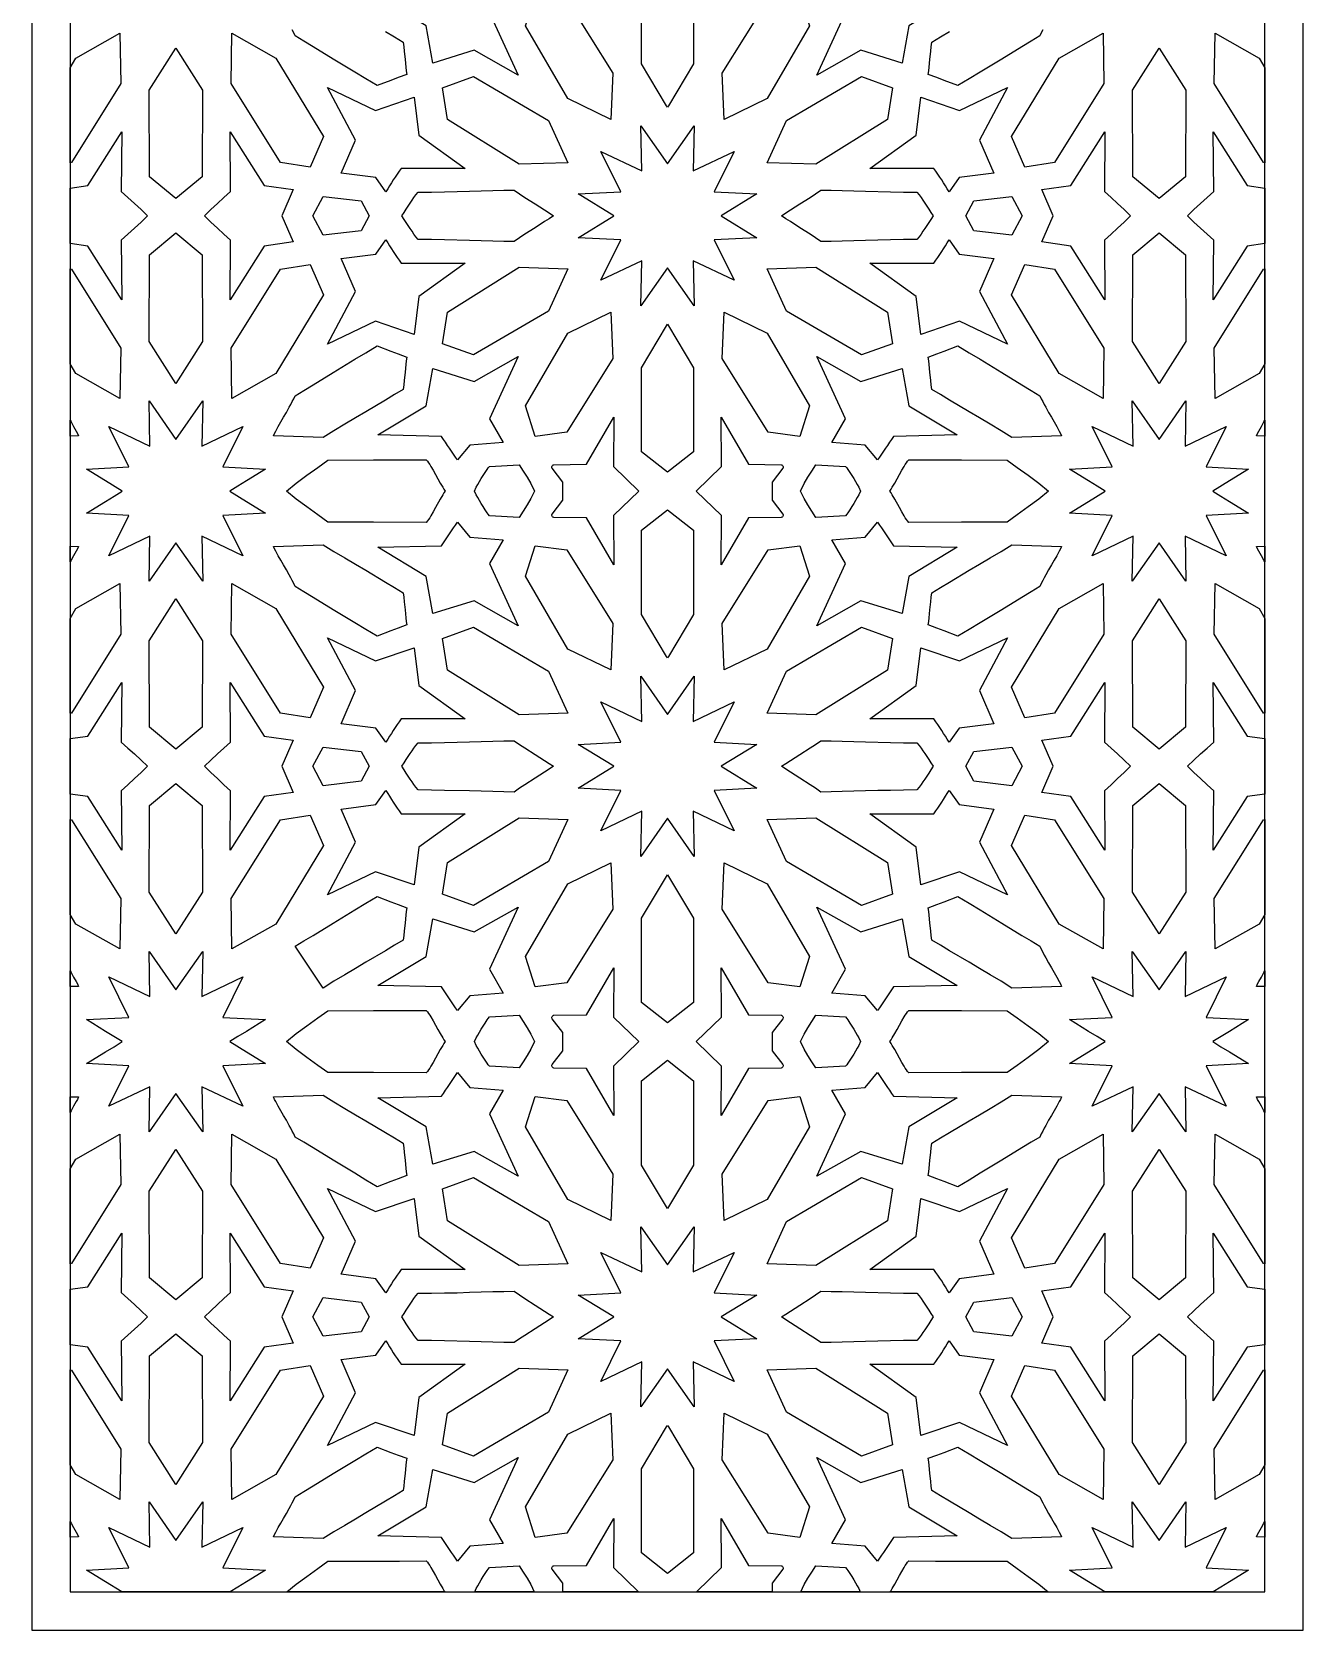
# Model space of a CAD drawing. Extents: x -500 to 500, y -1115 to 1115.
# Drawn here: x -500 to 500, y -1115 to 142 of the extents above; entities that cross this region are included whole.
import ezdxf

# ---------------------------------------------------------------- set-up
doc = ezdxf.new("R2010")
doc.units = 0
doc.layers.add('LAYER_1', color=18, linetype='CONTINUOUS')

msp = doc.modelspace()

# ---------------------------------------------------------------- linework, layer by layer
at = {"layer": 'LAYER_1'}
for points in [[(-500, -1115), (500, -1115), (500, 1115), (-500, 1115)], [(-470, 1085), (-470, -1085), (470, -1085), (470, 1085)], [(-155.5, 178.1), (-129.3, 175.9), (-140.1, 157.2), (-117.5, 108.2), (-152.1, 127.9), (-184.6, 117.7), (-189.9, 147.1), (-228, 170), (-177.7, 171.1), (-176.2, 173.5), (-174.7, 175.8), (-173.1, 178.2), (-171.6, 180.5), (-170, 182.8), (-168.4, 185.1), (-166.8, 187.4), (-165.2, 189.7)], [(20.4, 183.3), (20.4, 117.1), (0.7, 84.1), (0, 83.1), (-0.7, 84.1), (-20.4, 117.1), (-20.4, 183.3), (0, 199.4)], [(165.2, 189.7), (166.8, 187.4), (168.4, 185.1), (170, 182.8), (171.6, 180.5), (173.1, 178.2), (174.7, 175.8), (176.2, 173.5), (177.7, 171.1), (228, 170), (189.9, 147.1), (184.6, 117.7), (152.1, 127.9), (117.5, 108.2), (140.1, 157.2), (129.3, 175.9), (155.5, 178.1)], [(-79.3, 167.9), (-43.1, 109.9), (-44.6, 73.4), (-78.4, 89.9), (-111.8, 147.1), (-104.1, 171.1)], [(111.8, 147.1), (78.4, 89.9), (44.6, 73.4), (43.1, 109.9), (79.3, 167.9), (104.1, 171.1)], [(-430.1, 101.7), (-469, 39.5), (-470, 39.4), (-470, 114), (-465.4, 121.7), (-430.8, 141.3)], [(-308.1, 121.7), (-270.6, 59.9), (-281.1, 35.8), (-304.4, 39.5), (-343.3, 101.7), (-342.7, 141.3)], [(343.3, 101.7), (304.4, 39.5), (281.1, 35.8), (270.6, 59.9), (308.1, 121.7), (342.7, 141.3)], [(465.4, 121.7), (470, 114), (470, 39.4), (469, 39.5), (430.1, 101.7), (430.8, 141.3)], [(-365.8, 96.4), (-366, 28.3), (-386.7, 11.1), (-407.4, 28.3), (-407.7, 96.4), (-386.8, 129.4), (-386.7, 129.3), (-386.7, 129.4)], [(407.7, 96.4), (407.4, 28.3), (386.7, 11.1), (366, 28.3), (365.8, 96.4), (386.7, 129.4), (386.7, 129.3), (386.8, 129.4)], [(-93.5, 72.5), (-78.4, 39.4), (-116.8, 38.1), (-173.2, 73.3), (-176.9, 98.2), (-152.7, 107.1)], [(176.9, 98.2), (173.2, 73.3), (116.8, 38.1), (78.4, 39.4), (93.5, 72.5), (152.7, 107.1)], [(-229.7, 80.5), (-199.3, 90.9), (-195.7, 61.1), (-159.2, 34.9), (-209.5, 34.9), (-211.1, 32.6), (-212.6, 30.4), (-214.2, 28.1), (-215.7, 25.8), (-217.2, 23.5), (-218.7, 21.2), (-220.1, 18.9), (-221.6, 16.5), (-229.5, 27.7), (-256.7, 31.2), (-245.5, 57.2), (-267.6, 98.6)], [(245.5, 57.2), (256.7, 31.2), (229.5, 27.7), (221.6, 16.5), (220.1, 18.9), (218.7, 21.2), (217.2, 23.5), (215.7, 25.8), (214.2, 28.1), (212.6, 30.4), (211.1, 32.6), (209.5, 34.9), (159.2, 34.9), (195.7, 61.1), (199.3, 90.9), (229.7, 80.5), (267.6, 98.6)], [(-429.7, 16.7), (-424.5, 12), (-419.3, 7.3), (-414.2, 2.5), (-409.1, -2.4), (-414.2, -7.3), (-419.3, -12.1), (-424.5, -16.8), (-429.7, -21.6), (-429.4, -68.4), (-456.1, -26.2), (-470, -24.2), (-470, 19.4), (-456.1, 21.4), (-429.4, 63.6)], [(-317.4, 21.4), (-294.6, 18.2), (-303.3, -2.4), (-294.6, -23), (-317.4, -26.2), (-344.1, -68.4), (-343.8, -21.6), (-349, -16.8), (-354.1, -12.1), (-359.3, -7.3), (-364.3, -2.4), (-359.3, 2.5), (-354.1, 7.3), (-349, 12), (-343.8, 16.7), (-344.1, 63.6)], [(20.2, 32.9), (52.5, 48.3), (36.7, 16.5), (70.2, 14.8), (42.1, -2.4), (70.2, -19.6), (36.7, -21.3), (52.5, -53.1), (20.2, -37.7), (20.9, -73.2), (0, -43.3), (-20.9, -73.2), (-20.2, -37.7), (-52.5, -53.1), (-36.7, -21.3), (-70.2, -19.6), (-42.1, -2.4), (-70.2, 14.8), (-36.7, 16.5), (-52.5, 48.3), (-20.2, 32.9), (-20.9, 68.4), (0, 38.5), (20.9, 68.4)], [(343.8, 16.7), (349, 12), (354.1, 7.3), (359.3, 2.5), (364.3, -2.4), (359.3, -7.3), (354.1, -12.1), (349, -16.8), (343.8, -21.6), (344.1, -68.4), (317.4, -26.2), (294.6, -23), (303.3, -2.4), (294.6, 18.2), (317.4, 21.4), (344.1, 63.6)], [(456.1, 21.4), (470, 19.4), (470, -24.2), (456.1, -26.2), (429.4, -68.4), (429.7, -21.6), (424.5, -16.8), (419.3, -12.1), (414.2, -7.3), (409.1, -2.4), (414.2, 2.5), (419.3, 7.3), (424.5, 12), (429.7, 16.7), (429.4, 63.6)], [(-241, 9.3), (-234.7, -2.4), (-241, -14.1), (-270.9, -17.7), (-279, -2.4), (-270.9, 12.9)], [(-116.4, 14.9), (-112.3, 12.1), (-104.2, 7), (-96.7, 2.2), (-93.2, -0.1), (-89.8, -2.4), (-93.2, -4.7), (-96.7, -7), (-104.2, -11.8), (-112.3, -16.9), (-116.4, -19.7), (-120.6, -22.6), (-128.8, -22.5), (-137.4, -22.3), (-155.8, -21.8), (-175.5, -21.2), (-185.8, -21), (-196.2, -21), (-197.9, -18.9), (-199.5, -16.8), (-201, -14.6), (-202.5, -12.4), (-205.5, -7.7), (-207.2, -5.2), (-209.1, -2.4), (-207.2, 0.3), (-205.5, 2.9), (-202.5, 7.6), (-201, 9.8), (-199.5, 12), (-197.9, 14.1), (-196.2, 16.2), (-185.8, 16.2), (-175.5, 16.4), (-165.5, 16.7), (-155.8, 17), (-137.4, 17.5), (-128.8, 17.7), (-120.6, 17.8)], [(128.8, 17.7), (137.4, 17.5), (155.8, 17), (175.5, 16.4), (185.8, 16.2), (196.2, 16.2), (197.9, 14.1), (199.5, 12), (201, 9.8), (202.5, 7.6), (205.5, 2.9), (207.2, 0.3), (209.1, -2.4), (207.2, -5.2), (205.5, -7.7), (202.5, -12.4), (201, -14.6), (199.5, -16.8), (197.9, -18.9), (196.2, -21), (185.8, -21), (175.5, -21.2), (165.5, -21.5), (155.8, -21.8), (137.4, -22.3), (128.8, -22.5), (120.6, -22.6), (116.4, -19.7), (112.3, -16.9), (104.2, -11.8), (96.7, -7), (93.2, -4.7), (89.8, -2.4), (93.2, -0.1), (96.7, 2.2), (104.2, 7), (112.3, 12.1), (116.4, 14.9), (120.6, 17.8)], [(279, -2.4), (270.9, -17.7), (241, -14.1), (234.7, -2.4), (241, 9.3), (270.9, 12.9)], [(-366, -33.1), (-365.8, -101.2), (-386.7, -134.2), (-386.7, -134.1), (-386.8, -134.2), (-407.7, -101.2), (-407.4, -33.1), (-386.7, -15.9)], [(-221.6, -21.3), (-220.1, -23.7), (-218.7, -26), (-217.2, -28.3), (-215.7, -30.6), (-214.2, -32.9), (-212.6, -35.2), (-211.1, -37.4), (-209.5, -39.7), (-159.2, -39.7), (-195.7, -65.9), (-199.3, -95.7), (-229.7, -85.3), (-267.6, -103.4), (-245.5, -62), (-256.7, -36), (-229.5, -32.5)], [(229.5, -32.5), (256.7, -36), (245.5, -62), (267.6, -103.4), (229.7, -85.3), (199.3, -95.7), (195.7, -65.9), (159.2, -39.7), (209.5, -39.7), (211.1, -37.4), (212.6, -35.2), (214.2, -32.9), (215.7, -30.6), (217.2, -28.3), (218.7, -26), (220.1, -23.7), (221.6, -21.3)], [(407.4, -33.1), (407.7, -101.2), (386.8, -134.2), (386.7, -134.1), (386.7, -134.2), (365.8, -101.2), (366, -33.1), (386.7, -15.9)], [(-469, -44.3), (-430.1, -106.5), (-430.8, -146.1), (-465.4, -126.5), (-470, -118.8), (-470, -44.2)], [(-270.6, -64.7), (-308.1, -126.5), (-342.7, -146.1), (-343.3, -106.5), (-304.4, -44.3), (-281.1, -40.6)], [(-78.4, -44.2), (-93.5, -77.3), (-152.7, -111.9), (-176.9, -103.1), (-173.2, -78.1), (-116.8, -42.9)], [(173.2, -78.1), (176.9, -103.1), (152.7, -111.9), (93.5, -77.3), (78.4, -44.2), (116.8, -42.9)], [(304.4, -44.3), (343.3, -106.5), (342.7, -146.1), (308.1, -126.5), (270.6, -64.7), (281.1, -40.6)], [(470, -118.8), (465.4, -126.5), (430.8, -146.1), (430.1, -106.5), (469, -44.3), (470, -44.2)], [(-43.1, -114.7), (-79.3, -172.7), (-104.1, -175.9), (-111.8, -151.9), (-78.4, -94.7), (-44.6, -78.2)], [(0.7, -88.9), (20.4, -121.9), (20.4, -188.1), (0, -204.2), (-20.4, -188.1), (-20.4, -121.9), (-0.7, -88.9), (0, -87.7)], [(78.4, -94.7), (111.8, -151.9), (104.1, -175.9), (79.3, -172.7), (43.1, -114.7), (44.6, -78.2)], [(-217.7, -108.9), (-211.9, -111.1), (-205.2, -113.6), (-205.5, -116.5), (-205.9, -119.4), (-206.5, -125.4), (-207.1, -131.9), (-207.5, -135.4), (-208, -139.1), (-214.7, -143.1), (-221.8, -147.4), (-237.3, -156.6), (-245.5, -161.4), (-253.9, -166.4), (-262.4, -171.5), (-270.9, -176.7), (-310, -175.4), (-309.1, -173.6), (-308.2, -171.8), (-306.3, -168.2), (-304.2, -164.6), (-302.1, -160.9), (-299.8, -157.1), (-297.6, -153), (-296.4, -150.9), (-295.3, -148.6), (-294.1, -146.3), (-293, -143.9), (-286.1, -139.8), (-278.8, -135.4), (-263, -125.7), (-246.1, -115.3), (-237.3, -110.1), (-228.5, -104.8)], [(-140.1, -162), (-129.3, -180.7), (-155.5, -182.9), (-165.2, -194.5), (-166.8, -192.2), (-168.4, -189.9), (-170, -187.6), (-171.6, -185.3), (-173.1, -183), (-174.7, -180.6), (-176.2, -178.3), (-177.7, -175.9), (-228, -174.8), (-189.9, -151.9), (-184.6, -122.5), (-152.1, -132.7), (-117.5, -113)], [(152.1, -132.7), (184.6, -122.5), (189.9, -151.9), (228, -174.8), (177.7, -175.9), (176.2, -178.3), (174.7, -180.6), (173.1, -183), (171.6, -185.3), (170, -187.6), (168.4, -189.9), (166.8, -192.2), (165.2, -194.5), (155.5, -182.9), (129.3, -180.7), (140.1, -162), (117.5, -113)], [(237.3, -110.1), (246.1, -115.3), (263, -125.7), (278.8, -135.4), (286.1, -139.8), (293, -143.9), (294.1, -146.3), (295.3, -148.6), (296.4, -150.9), (297.6, -153), (299.8, -157.1), (302.1, -160.9), (304.2, -164.6), (306.3, -168.2), (308.2, -171.8), (309.1, -173.6), (310, -175.4), (270.9, -176.7), (262.4, -171.5), (253.9, -166.4), (245.5, -161.4), (237.3, -156.6), (221.8, -147.4), (214.7, -143.1), (208, -139.1), (207.5, -135.4), (207.1, -131.9), (206.5, -125.4), (205.9, -119.4), (205.5, -116.5), (205.2, -113.6), (211.9, -111.1), (217.7, -108.9), (228.5, -104.8)], [(-366.3, -183.5), (-334, -168.1), (-349.8, -199.9), (-316.3, -201.6), (-331.3, -210.8), (-338, -215), (-344.4, -219), (-331.3, -227.1), (-316.3, -236.3), (-349.8, -238.1), (-334, -269.8), (-366.3, -254.4), (-365.5, -289.9), (-386.7, -259.6), (-407.9, -289.9), (-407.2, -254.4), (-439.4, -269.8), (-423.7, -238.1), (-457.2, -236.3), (-442.1, -227.1), (-435.4, -223), (-429.1, -219), (-442.1, -210.8), (-457.2, -201.6), (-423.7, -199.9), (-439.4, -168.1), (-407.2, -183.5), (-407.9, -148), (-386.7, -178.3), (-365.5, -148)], [(407.2, -183.5), (439.4, -168.1), (423.7, -199.9), (457.2, -201.6), (442.1, -210.8), (429.1, -219), (435.4, -223), (442.1, -227.1), (457.2, -236.3), (423.7, -238.1), (439.4, -269.8), (407.2, -254.4), (407.9, -289.9), (386.7, -259.6), (365.5, -289.9), (366.3, -254.4), (334, -269.8), (349.8, -238.1), (316.3, -236.3), (331.3, -227.1), (344.4, -219), (338, -215), (331.3, -210.8), (316.3, -201.6), (349.8, -199.9), (334, -168.1), (366.3, -183.5), (365.5, -148), (386.7, -178.3), (407.9, -148)], [(-469.2, -164.6), (-467.2, -168.2), (-465.2, -171.8), (-464.3, -173.6), (-463.5, -175.4), (-470, -175.7), (-470, -163.3)], [(-42.4, -199.6), (-22.6, -219), (-42.4, -238.3), (-42.1, -277), (-63.8, -240), (-89.5, -239.7), (-89.9, -239.6), (-90.2, -239.4), (-90.5, -239.1), (-90.8, -238.7), (-90.9, -238.2), (-91, -237.7), (-91, -237.3), (-90.8, -237), (-82.3, -226.1), (-82.3, -219), (-82.3, -211.9), (-90.8, -200.9), (-91, -200.6), (-91, -200.2), (-90.9, -199.7), (-90.8, -199.3), (-90.5, -198.9), (-90.2, -198.5), (-89.9, -198.3), (-89.5, -198.2), (-63.8, -197.9), (-42.1, -160.9)], [(63.8, -197.9), (89.5, -198.2), (89.9, -198.3), (90.2, -198.5), (90.5, -198.9), (90.8, -199.3), (90.9, -199.7), (91, -200.2), (91, -200.6), (90.8, -200.9), (82.3, -211.9), (82.3, -219), (82.3, -226.1), (90.8, -237), (91, -237.3), (91, -237.7), (90.9, -238.2), (90.8, -238.7), (90.5, -239.1), (90.2, -239.4), (89.9, -239.6), (89.5, -239.7), (63.8, -240), (42.1, -277), (42.4, -238.3), (22.6, -219), (42.4, -199.6), (42.1, -160.9)], [(470, -175.7), (463.5, -175.4), (464.3, -173.6), (465.2, -171.8), (467.2, -168.2), (469.2, -164.6), (470, -163.3)], [(-188.9, -195.5), (-188, -196.7), (-187.1, -198.1), (-186.2, -199.5), (-184.4, -202.6), (-182.5, -205.9), (-180.7, -209.3), (-178.8, -212.7), (-176.8, -216), (-175.9, -217.5), (-174.9, -219), (-175.9, -220.4), (-176.8, -222), (-178.8, -225.2), (-182.5, -232), (-184.4, -235.3), (-186.2, -238.4), (-187.1, -239.9), (-188, -241.2), (-188.9, -242.4), (-189.8, -243.6), (-231.2, -243.4), (-250.3, -243.3), (-267.3, -243.3), (-275.2, -237.6), (-283.8, -231.4), (-292.2, -225.3), (-299.8, -219), (-292.2, -212.7), (-283.8, -206.5), (-275.2, -200.3), (-267.3, -194.7), (-231.2, -194.5), (-210.8, -194.4), (-189.8, -194.4)], [(-113.5, -203.2), (-110.5, -208.1), (-107.5, -213.1), (-104.7, -219), (-107.5, -224.9), (-110.5, -229.8), (-113.5, -234.8), (-116.6, -239.7), (-140, -238.4), (-141, -237.2), (-141.9, -236), (-143.5, -233.6), (-145, -231.2), (-146.5, -228.8), (-149.1, -224.1), (-150.4, -221.9), (-151.8, -219), (-150.4, -216), (-149.1, -213.8), (-146.5, -209.1), (-145, -206.7), (-143.5, -204.3), (-141.9, -201.9), (-141, -200.7), (-140, -199.5), (-116.6, -198.3)], [(140, -199.5), (141, -200.7), (141.9, -201.9), (143.5, -204.3), (145, -206.7), (146.5, -209.1), (149.1, -213.8), (150.4, -216), (151.8, -219), (150.4, -221.9), (149.1, -224.1), (146.5, -228.8), (145, -231.2), (143.5, -233.6), (141.9, -236), (141, -237.2), (140, -238.4), (116.6, -239.7), (113.5, -234.8), (110.5, -229.8), (107.5, -224.9), (104.7, -219), (107.5, -213.1), (110.5, -208.1), (113.5, -203.2), (116.6, -198.3)], [(210.8, -194.4), (231.2, -194.5), (267.3, -194.7), (275.2, -200.3), (283.8, -206.5), (292.2, -212.7), (299.8, -219), (292.2, -225.3), (283.8, -231.4), (275.2, -237.6), (267.3, -243.3), (250.3, -243.3), (231.2, -243.4), (189.8, -243.6), (188.9, -242.4), (188, -241.2), (187.1, -239.9), (186.2, -238.4), (184.4, -235.3), (182.5, -232), (178.8, -225.2), (176.8, -222), (175.9, -220.4), (174.9, -219), (175.9, -217.5), (176.8, -216), (178.8, -212.7), (180.7, -209.3), (182.5, -205.9), (184.4, -202.6), (186.2, -199.5), (187.1, -198.1), (188, -196.7), (188.9, -195.5), (189.8, -194.4)], [(20.4, -249.8), (20.4, -316), (0.7, -349), (0, -350.2), (-0.7, -349), (-20.4, -316), (-20.4, -249.8), (0, -233.7)], [(-155.5, -255.1), (-129.3, -257.2), (-140.1, -275.9), (-117.5, -324.9), (-152.1, -305.3), (-184.6, -315.4), (-189.9, -286.1), (-228, -263.2), (-177.7, -262), (-176.2, -259.6), (-174.7, -257.3), (-173.1, -255), (-171.6, -252.6), (-170, -250.3), (-168.4, -248), (-166.8, -245.7), (-165.2, -243.4)], [(165.2, -243.4), (166.8, -245.7), (168.4, -248), (170, -250.3), (171.6, -252.6), (173.1, -255), (174.7, -257.3), (176.2, -259.6), (177.7, -262), (228, -263.2), (189.9, -286.1), (184.6, -315.4), (152.1, -305.3), (117.5, -324.9), (140.1, -275.9), (129.3, -257.2), (155.5, -255.1)], [(-463.5, -262.5), (-464.3, -264.3), (-465.2, -266.2), (-467.2, -269.8), (-469.2, -273.3), (-470, -274.7), (-470, -262.3)], [(-262.4, -266.4), (-253.9, -271.5), (-245.5, -276.5), (-237.3, -281.3), (-221.8, -290.5), (-214.7, -294.8), (-208, -298.9), (-207.5, -302.5), (-207.1, -306), (-206.5, -312.5), (-205.9, -318.6), (-205.5, -321.5), (-205.2, -324.3), (-211.9, -326.8), (-217.7, -329), (-228.5, -333.1), (-237.3, -327.9), (-246.1, -322.6), (-263, -312.3), (-278.8, -302.6), (-286.1, -298.1), (-293, -294), (-294.1, -291.6), (-295.3, -289.3), (-296.4, -287.1), (-297.6, -284.9), (-299.8, -280.9), (-302.1, -277), (-304.2, -273.3), (-306.3, -269.8), (-308.2, -266.2), (-309.1, -264.3), (-310, -262.5), (-270.9, -261.2)], [(-79.3, -265.3), (-43.1, -323.2), (-44.6, -359.7), (-78.4, -343.2), (-111.8, -286), (-104.1, -262)], [(111.8, -286), (78.4, -343.2), (44.6, -359.7), (43.1, -323.2), (79.3, -265.3), (104.1, -262)], [(310, -262.5), (309.1, -264.3), (308.2, -266.2), (306.3, -269.8), (304.2, -273.3), (302.1, -277), (299.8, -280.9), (297.6, -284.9), (296.4, -287.1), (295.3, -289.3), (294.1, -291.6), (293, -294), (286.1, -298.1), (278.8, -302.6), (263, -312.3), (246.1, -322.6), (237.3, -327.9), (228.5, -333.1), (217.7, -329), (211.9, -326.8), (205.2, -324.3), (205.5, -321.5), (205.9, -318.6), (206.5, -312.5), (207.1, -306), (207.5, -302.5), (208, -298.9), (214.7, -294.8), (221.8, -290.5), (237.3, -281.3), (245.5, -276.5), (253.9, -271.5), (262.4, -266.4), (270.9, -261.2)], [(470, -274.7), (469.2, -273.3), (467.2, -269.8), (465.2, -266.2), (464.3, -264.3), (463.5, -262.5), (470, -262.3)], [(-430.1, -331.4), (-469, -393.6), (-470, -393.7), (-470, -319.1), (-465.4, -311.4), (-430.8, -291.8)], [(-308.1, -311.4), (-270.6, -373.2), (-281.1, -397.3), (-304.4, -393.6), (-343.3, -331.4), (-342.7, -291.8)], [(343.3, -331.4), (304.4, -393.6), (281.1, -397.3), (270.6, -373.2), (308.1, -311.4), (342.7, -291.8)], [(465.4, -311.4), (470, -319.1), (470, -393.7), (469, -393.6), (430.1, -331.4), (430.8, -291.8)], [(-365.8, -336.7), (-366, -404.8), (-386.7, -422.1), (-407.4, -404.8), (-407.7, -336.7), (-386.8, -303.8), (-386.7, -303.8), (-386.7, -303.8)], [(407.7, -336.7), (407.4, -404.8), (386.7, -422.1), (366, -404.8), (365.8, -336.7), (386.7, -303.8), (386.7, -303.8), (386.8, -303.8)], [(-93.5, -360.6), (-78.4, -393.8), (-116.8, -395), (-173.2, -359.9), (-176.9, -334.9), (-152.7, -326)], [(176.9, -334.9), (173.2, -359.9), (116.8, -395), (78.4, -393.8), (93.5, -360.6), (152.7, -326)], [(-229.7, -352.6), (-199.3, -342.3), (-195.7, -372), (-159.2, -398.2), (-209.5, -398.2), (-211.1, -400.5), (-212.6, -402.7), (-214.2, -405), (-215.7, -407.3), (-217.2, -409.6), (-218.7, -411.9), (-220.1, -414.2), (-221.6, -416.6), (-229.5, -405.5), (-256.7, -402), (-245.5, -375.9), (-267.6, -334.5)], [(245.5, -375.9), (256.7, -402), (229.5, -405.5), (221.6, -416.6), (220.1, -414.2), (218.7, -411.9), (217.2, -409.6), (215.7, -407.3), (214.2, -405), (212.6, -402.7), (211.1, -400.5), (209.5, -398.2), (159.2, -398.2), (195.7, -372), (199.3, -342.3), (229.7, -352.6), (267.6, -334.5)], [(-429.7, -416.4), (-424.5, -421.1), (-419.3, -425.8), (-414.2, -430.7), (-409.1, -435.5), (-414.2, -440.4), (-419.3, -445.2), (-424.5, -450), (-429.7, -454.7), (-429.4, -501.5), (-456.1, -459.3), (-470, -457.4), (-470, -413.7), (-456.1, -411.8), (-429.4, -369.6)], [(-317.4, -411.8), (-294.6, -414.9), (-303.3, -435.5), (-294.6, -456.1), (-317.4, -459.3), (-344.1, -501.5), (-343.8, -454.7), (-349, -450), (-354.1, -445.2), (-359.3, -440.4), (-364.3, -435.5), (-359.3, -430.7), (-354.1, -425.8), (-349, -421.1), (-343.8, -416.4), (-344.1, -369.6)], [(20.2, -400.2), (52.5, -384.8), (36.7, -416.6), (70.2, -418.3), (42.1, -435.5), (70.2, -452.7), (36.7, -454.5), (52.5, -486.2), (20.2, -470.9), (20.9, -506.4), (0, -476.4), (-20.9, -506.4), (-20.2, -470.9), (-52.5, -486.2), (-36.7, -454.5), (-70.2, -452.7), (-42.1, -435.5), (-70.2, -418.3), (-36.7, -416.6), (-52.5, -384.8), (-20.2, -400.2), (-20.9, -364.7), (0, -394.7), (20.9, -364.7)], [(343.8, -416.4), (349, -421.1), (354.1, -425.8), (359.3, -430.7), (364.3, -435.5), (359.3, -440.4), (354.1, -445.2), (349, -450), (343.8, -454.7), (344.1, -501.5), (317.4, -459.3), (294.6, -456.1), (303.3, -435.5), (294.6, -414.9), (317.4, -411.8), (344.1, -369.6)], [(456.1, -411.8), (470, -413.7), (470, -457.4), (456.1, -459.3), (429.4, -501.5), (429.7, -454.7), (424.5, -450), (419.3, -445.2), (414.2, -440.4), (409.1, -435.5), (414.2, -430.7), (419.3, -425.8), (424.5, -421.1), (429.7, -416.4), (429.4, -369.6)], [(-241, -423.9), (-234.7, -435.5), (-241, -447.2), (-270.9, -450.8), (-279, -435.5), (-270.9, -420.3)], [(-116.4, -418.3), (-112.3, -421), (-104.2, -426.2), (-96.7, -431), (-93.2, -433.3), (-89.8, -435.5), (-93.2, -437.8), (-96.7, -440.1), (-104.2, -444.9), (-112.3, -450), (-116.4, -452.8), (-120.6, -455.7), (-128.8, -455.6), (-137.4, -455.4), (-155.8, -454.9), (-175.5, -454.4), (-185.8, -454.2), (-196.2, -454.1), (-197.9, -452), (-199.5, -449.9), (-201, -447.8), (-202.5, -445.6), (-205.5, -440.8), (-207.2, -438.3), (-209.1, -435.5), (-207.2, -432.8), (-205.5, -430.2), (-202.5, -425.5), (-201, -423.3), (-199.5, -421.2), (-197.9, -419.1), (-196.2, -417), (-185.8, -416.9), (-175.5, -416.7), (-165.5, -416.5), (-155.8, -416.2), (-137.4, -415.6), (-128.8, -415.4), (-120.6, -415.4)], [(128.8, -415.4), (137.4, -415.6), (155.8, -416.2), (175.5, -416.7), (185.8, -416.9), (196.2, -417), (197.9, -419.1), (199.5, -421.2), (201, -423.3), (202.5, -425.5), (205.5, -430.2), (207.2, -432.8), (209.1, -435.5), (207.2, -438.3), (205.5, -440.8), (202.5, -445.6), (201, -447.8), (199.5, -449.9), (197.9, -452), (196.2, -454.1), (185.8, -454.2), (175.5, -454.4), (165.5, -454.6), (155.8, -454.9), (137.4, -455.4), (128.8, -455.6), (120.6, -455.7), (116.4, -452.8), (112.3, -450), (104.2, -444.9), (96.7, -440.1), (93.2, -437.8), (89.8, -435.5), (93.2, -433.3), (96.7, -431), (104.2, -426.2), (112.3, -421), (116.4, -418.3), (120.6, -415.4)], [(279, -435.5), (270.9, -450.8), (241, -447.2), (234.7, -435.5), (241, -423.9), (270.9, -420.3)], [(-366, -466.3), (-365.8, -534.4), (-386.7, -567.3), (-386.7, -567.2), (-386.8, -567.3), (-407.7, -534.4), (-407.4, -466.3), (-386.7, -449)], [(407.4, -466.3), (407.7, -534.4), (386.8, -567.3), (386.7, -567.2), (386.7, -567.3), (365.8, -534.4), (366, -466.3), (386.7, -449)], [(-221.6, -454.5), (-220.1, -456.8), (-218.7, -459.1), (-217.2, -461.5), (-215.7, -463.8), (-214.2, -466.1), (-212.6, -468.3), (-211.1, -470.6), (-209.5, -472.8), (-159.2, -472.8), (-195.7, -499), (-199.3, -528.8), (-229.7, -518.4), (-267.6, -536.6), (-245.5, -495.1), (-256.7, -469.1), (-229.5, -465.6)], [(229.5, -465.6), (256.7, -469.1), (245.5, -495.1), (267.6, -536.6), (229.7, -518.4), (199.3, -528.8), (195.7, -499), (159.2, -472.8), (209.5, -472.8), (211.1, -470.6), (212.6, -468.3), (214.2, -466.1), (215.7, -463.8), (217.2, -461.5), (218.7, -459.1), (220.1, -456.8), (221.6, -454.5)], [(-469, -477.5), (-430.1, -539.6), (-430.8, -579.2), (-465.4, -559.6), (-470, -552), (-470, -477.3)], [(-270.6, -497.8), (-308.1, -559.6), (-342.7, -579.2), (-343.3, -539.6), (-304.4, -477.5), (-281.1, -473.8)], [(-78.4, -477.3), (-93.5, -510.5), (-152.7, -545), (-176.9, -536.2), (-173.2, -511.2), (-116.8, -476)], [(173.2, -511.2), (176.9, -536.2), (152.7, -545), (93.5, -510.5), (78.4, -477.3), (116.8, -476)], [(304.4, -477.5), (343.3, -539.6), (342.7, -579.2), (308.1, -559.6), (270.6, -497.8), (281.1, -473.8)], [(470, -552), (465.4, -559.6), (430.8, -579.2), (430.1, -539.6), (469, -477.5), (470, -477.3)], [(-43.1, -547.8), (-79.3, -605.8), (-104.1, -609), (-111.8, -585), (-78.4, -527.9), (-44.6, -511.4)], [(78.4, -527.9), (111.8, -585), (104.1, -609), (79.3, -605.8), (43.1, -547.8), (44.6, -511.4)], [(0.7, -522.1), (20.4, -555), (20.4, -621.2), (0, -637.4), (-20.4, -621.2), (-20.4, -555), (-0.7, -522.1), (0, -520.8)], [(-217.7, -542), (-211.9, -544.3), (-205.2, -546.8), (-205.5, -549.6), (-205.9, -552.5), (-206.5, -558.5), (-207.1, -565.1), (-207.5, -568.5), (-208, -572.2), (-214.7, -576.3), (-221.8, -580.6), (-237.3, -589.7), (-245.5, -594.5), (-253.9, -599.5), (-262.4, -604.6), (-270.9, -609.9), (-293, -577), (-286.1, -572.9), (-278.8, -568.5), (-263, -558.8), (-246.1, -548.5), (-237.3, -543.2), (-228.5, -538)], [(237.3, -543.2), (246.1, -548.5), (263, -558.8), (278.8, -568.5), (286.1, -572.9), (293, -577), (294.1, -579.4), (295.3, -581.8), (296.4, -584), (297.6, -586.1), (299.8, -590.2), (302.1, -594), (304.2, -597.7), (306.3, -601.3), (308.2, -604.9), (309.1, -606.7), (310, -608.6), (270.9, -609.9), (262.4, -604.6), (253.9, -599.5), (245.5, -594.5), (237.3, -589.7), (221.8, -580.6), (214.7, -576.3), (208, -572.2), (207.5, -568.5), (207.1, -565.1), (206.5, -558.5), (205.9, -552.5), (205.5, -549.6), (205.2, -546.8), (211.9, -544.3), (217.7, -542), (228.5, -538)], [(-140.1, -595.2), (-129.3, -613.9), (-155.5, -616), (-165.2, -627.7), (-166.8, -625.4), (-168.4, -623.1), (-170, -620.8), (-171.6, -618.4), (-173.1, -616.1), (-174.7, -613.8), (-176.2, -611.4), (-177.7, -609), (-228, -607.9), (-189.9, -585), (-184.6, -555.6), (-152.1, -565.8), (-117.5, -546.2)], [(152.1, -565.8), (184.6, -555.6), (189.9, -585), (228, -607.9), (177.7, -609), (176.2, -611.4), (174.7, -613.8), (173.1, -616.1), (171.6, -618.4), (170, -620.8), (168.4, -623.1), (166.8, -625.4), (165.2, -627.7), (155.5, -616), (129.3, -613.9), (140.1, -595.2), (117.5, -546.2)], [(-366.3, -616.6), (-334, -601.2), (-349.8, -633), (-316.3, -634.7), (-331.3, -644), (-338, -648.1), (-344.4, -652.1), (-331.3, -660.2), (-316.3, -669.4), (-349.8, -671.2), (-334, -702.9), (-366.3, -687.6), (-365.5, -723.1), (-386.7, -692.8), (-407.9, -723.1), (-407.2, -687.6), (-439.4, -702.9), (-423.7, -671.2), (-457.2, -669.4), (-442.1, -660.2), (-435.4, -656.1), (-429.1, -652.1), (-442.1, -644), (-457.2, -634.7), (-423.7, -633), (-439.4, -601.2), (-407.2, -616.6), (-407.9, -581.1), (-386.7, -611.4), (-365.5, -581.1)], [(407.2, -616.6), (439.4, -601.2), (423.7, -633), (457.2, -634.7), (442.1, -644), (429.1, -652.1), (435.4, -656.1), (442.1, -660.2), (457.2, -669.4), (423.7, -671.2), (439.4, -702.9), (407.2, -687.6), (407.9, -723.1), (386.7, -692.8), (365.5, -723.1), (366.3, -687.6), (334, -702.9), (349.8, -671.2), (316.3, -669.4), (331.3, -660.2), (344.4, -652.1), (338, -648.1), (331.3, -644), (316.3, -634.7), (349.8, -633), (334, -601.2), (366.3, -616.6), (365.5, -581.1), (386.7, -611.4), (407.9, -581.1)], [(-469.2, -597.7), (-467.2, -601.3), (-465.2, -604.9), (-464.3, -606.7), (-463.5, -608.6), (-470, -608.8), (-470, -596.4)], [(-42.4, -632.8), (-22.6, -652.1), (-42.4, -671.4), (-42.1, -710.1), (-63.8, -673.1), (-89.5, -672.9), (-89.9, -672.8), (-90.2, -672.5), (-90.5, -672.2), (-90.8, -671.8), (-90.9, -671.3), (-91, -670.9), (-91, -670.5), (-90.8, -670.1), (-82.3, -659.2), (-82.3, -652.1), (-82.3, -645), (-90.8, -634.1), (-91, -633.7), (-91, -633.3), (-90.9, -632.9), (-90.8, -632.4), (-90.5, -632), (-90.2, -631.7), (-89.9, -631.4), (-89.5, -631.3), (-63.8, -631), (-42.1, -594)], [(63.8, -631), (89.5, -631.3), (89.9, -631.4), (90.2, -631.7), (90.5, -632), (90.8, -632.4), (90.9, -632.9), (91, -633.3), (91, -633.7), (90.8, -634.1), (82.3, -645), (82.3, -652.1), (82.3, -659.2), (90.8, -670.1), (91, -670.5), (91, -670.9), (90.9, -671.3), (90.8, -671.8), (90.5, -672.2), (90.2, -672.5), (89.9, -672.8), (89.5, -672.9), (63.8, -673.1), (42.1, -710.1), (42.4, -671.4), (22.6, -652.1), (42.4, -632.8), (42.1, -594)], [(470, -608.8), (463.5, -608.6), (464.3, -606.7), (465.2, -604.9), (467.2, -601.3), (469.2, -597.7), (470, -596.4)], [(-188.9, -628.6), (-188, -629.9), (-187.1, -631.2), (-186.2, -632.6), (-184.4, -635.7), (-182.5, -639.1), (-180.7, -642.5), (-178.8, -645.8), (-176.8, -649.1), (-175.9, -650.6), (-174.9, -652.1), (-175.9, -653.6), (-176.8, -655.1), (-178.8, -658.4), (-182.5, -665.1), (-184.4, -668.4), (-186.2, -671.5), (-187.1, -673), (-188, -674.3), (-188.9, -675.6), (-189.8, -676.7), (-231.2, -676.5), (-250.3, -676.4), (-267.3, -676.4), (-275.2, -670.8), (-283.8, -664.6), (-292.2, -658.4), (-299.8, -652.1), (-292.2, -645.8), (-283.8, -639.6), (-275.2, -633.4), (-267.3, -627.8), (-231.2, -627.6), (-210.8, -627.5), (-189.8, -627.5)], [(210.8, -627.5), (231.2, -627.6), (267.3, -627.8), (275.2, -633.4), (283.8, -639.6), (292.2, -645.8), (299.8, -652.1), (292.2, -658.4), (283.8, -664.6), (275.2, -670.8), (267.3, -676.4), (250.3, -676.4), (231.2, -676.5), (189.8, -676.7), (188.9, -675.6), (188, -674.3), (187.1, -673), (186.2, -671.5), (184.4, -668.4), (182.5, -665.1), (178.8, -658.4), (176.8, -655.1), (175.9, -653.6), (174.9, -652.1), (175.9, -650.6), (176.8, -649.1), (178.8, -645.8), (180.7, -642.5), (182.5, -639.1), (184.4, -635.7), (186.2, -632.6), (187.1, -631.2), (188, -629.9), (188.9, -628.6), (189.8, -627.5)], [(-113.5, -636.3), (-110.5, -641.2), (-107.5, -646.2), (-104.7, -652.1), (-107.5, -658), (-110.5, -663), (-113.5, -667.9), (-116.6, -672.8), (-140, -671.5), (-141, -670.3), (-141.9, -669.1), (-143.5, -666.7), (-145, -664.3), (-146.5, -661.9), (-149.1, -657.3), (-150.4, -655.1), (-151.8, -652.1), (-150.4, -649.1), (-149.1, -646.9), (-146.5, -642.3), (-145, -639.9), (-143.5, -637.5), (-141.9, -635), (-141, -633.8), (-140, -632.7), (-116.6, -631.4)], [(140, -632.7), (141, -633.8), (141.9, -635), (143.5, -637.5), (145, -639.9), (146.5, -642.3), (149.1, -646.9), (150.4, -649.1), (151.8, -652.1), (150.4, -655.1), (149.1, -657.3), (146.5, -661.9), (145, -664.3), (143.5, -666.7), (141.9, -669.1), (141, -670.3), (140, -671.5), (116.6, -672.8), (113.5, -667.9), (110.5, -663), (107.5, -658), (104.7, -652.1), (107.5, -646.2), (110.5, -641.2), (113.5, -636.3), (116.6, -631.4)], [(-155.5, -688.2), (-129.3, -690.3), (-140.1, -709), (-117.5, -758), (-152.1, -738.4), (-184.6, -748.6), (-189.9, -719.2), (-228, -696.3), (-177.7, -695.1), (-176.2, -692.8), (-174.7, -690.4), (-173.1, -688.1), (-171.6, -685.8), (-170, -683.4), (-168.4, -681.1), (-166.8, -678.8), (-165.2, -676.5)], [(20.4, -683), (20.4, -749.2), (0.7, -782.1), (0, -783.3), (-0.7, -782.1), (-20.4, -749.2), (-20.4, -683), (0, -666.8)], [(165.2, -676.5), (166.8, -678.8), (168.4, -681.1), (170, -683.4), (171.6, -685.8), (173.1, -688.1), (174.7, -690.4), (176.2, -692.8), (177.7, -695.1), (228, -696.3), (189.9, -719.2), (184.6, -748.6), (152.1, -738.4), (117.5, -758), (140.1, -709), (129.3, -690.3), (155.5, -688.2)], [(-463.5, -695.6), (-464.3, -697.5), (-465.2, -699.3), (-467.2, -702.9), (-469.2, -706.5), (-470, -707.8), (-470, -695.4)], [(-262.4, -699.5), (-253.9, -704.7), (-245.5, -709.6), (-237.3, -714.5), (-221.8, -723.6), (-214.7, -727.9), (-208, -732), (-207.5, -735.6), (-207.1, -739.1), (-206.5, -745.6), (-205.9, -751.7), (-205.5, -754.6), (-205.2, -757.4), (-211.9, -759.9), (-217.7, -762.1), (-228.5, -766.2), (-237.3, -761), (-246.1, -755.7), (-263, -745.4), (-278.8, -735.7), (-286.1, -731.3), (-293, -727.2), (-294.1, -724.7), (-295.3, -722.4), (-296.4, -720.2), (-297.6, -718), (-299.8, -714), (-302.1, -710.2), (-304.2, -706.5), (-306.3, -702.9), (-308.2, -699.3), (-309.1, -697.5), (-310, -695.6), (-270.9, -694.3)], [(-79.3, -698.4), (-43.1, -756.4), (-44.6, -792.8), (-78.4, -776.3), (-111.8, -719.1), (-104.1, -695.2)], [(111.8, -719.1), (78.4, -776.3), (44.6, -792.8), (43.1, -756.4), (79.3, -698.4), (104.1, -695.2)], [(310, -695.6), (309.1, -697.5), (308.2, -699.3), (306.3, -702.9), (304.2, -706.5), (302.1, -710.2), (299.8, -714), (297.6, -718), (296.4, -720.2), (295.3, -722.4), (294.1, -724.7), (293, -727.2), (286.1, -731.3), (278.8, -735.7), (263, -745.4), (246.1, -755.7), (237.3, -761), (228.5, -766.2), (217.7, -762.1), (211.9, -759.9), (205.2, -757.4), (205.5, -754.6), (205.9, -751.7), (206.5, -745.6), (207.1, -739.1), (207.5, -735.6), (208, -732), (214.7, -727.9), (221.8, -723.6), (237.3, -714.5), (245.5, -709.6), (253.9, -704.7), (262.4, -699.5), (270.9, -694.3)], [(470, -707.8), (469.2, -706.5), (467.2, -702.9), (465.2, -699.3), (464.3, -697.5), (463.5, -695.6), (470, -695.4)], [(-430.1, -764.5), (-469, -826.7), (-470, -826.9), (-470, -752.2), (-465.4, -744.6), (-430.8, -725)], [(-308.1, -744.6), (-270.6, -806.4), (-281.1, -830.4), (-304.4, -826.7), (-343.3, -764.5), (-342.7, -725)], [(343.3, -764.5), (304.4, -826.7), (281.1, -830.4), (270.6, -806.4), (308.1, -744.6), (342.7, -725)], [(465.4, -744.6), (470, -752.2), (470, -826.9), (469, -826.7), (430.1, -764.5), (430.8, -725)], [(-365.8, -769.8), (-366, -837.9), (-386.7, -855.2), (-407.4, -837.9), (-407.7, -769.8), (-386.8, -736.9), (-386.7, -736.9), (-386.7, -736.9)], [(407.7, -769.8), (407.4, -837.9), (386.7, -855.2), (366, -837.9), (365.8, -769.8), (386.7, -736.9), (386.7, -736.9), (386.8, -736.9)], [(-93.5, -793.7), (-78.4, -826.9), (-116.8, -828.2), (-173.2, -793), (-176.9, -768), (-152.7, -759.1)], [(176.9, -768), (173.2, -793), (116.8, -828.2), (78.4, -826.9), (93.5, -793.7), (152.7, -759.1)], [(-229.7, -785.8), (-199.3, -775.4), (-195.7, -805.2), (-159.2, -831.4), (-209.5, -831.4), (-211.1, -833.6), (-212.6, -835.9), (-214.2, -838.1), (-215.7, -840.4), (-217.2, -842.7), (-218.7, -845), (-220.1, -847.4), (-221.6, -849.7), (-229.5, -838.6), (-256.7, -835.1), (-245.5, -809.1), (-267.6, -767.6)], [(245.5, -809.1), (256.7, -835.1), (229.5, -838.6), (221.6, -849.7), (220.1, -847.4), (218.7, -845), (217.2, -842.7), (215.7, -840.4), (214.2, -838.1), (212.6, -835.9), (211.1, -833.6), (209.5, -831.4), (159.2, -831.4), (195.7, -805.2), (199.3, -775.4), (229.7, -785.8), (267.6, -767.6)], [(-429.7, -849.5), (-424.5, -854.2), (-419.3, -859), (-414.2, -863.8), (-409.1, -868.7), (-414.2, -873.5), (-419.3, -878.3), (-424.5, -883.1), (-429.7, -887.8), (-429.4, -934.6), (-456.1, -892.4), (-470, -890.5), (-470, -846.8), (-456.1, -844.9), (-429.4, -802.7)], [(-317.4, -844.9), (-294.6, -848.1), (-303.3, -868.7), (-294.6, -889.3), (-317.4, -892.4), (-344.1, -934.6), (-343.8, -887.8), (-349, -883.1), (-354.1, -878.3), (-359.3, -873.5), (-364.3, -868.7), (-359.3, -863.8), (-354.1, -859), (-349, -854.2), (-343.8, -849.5), (-344.1, -802.7)], [(20.2, -833.3), (52.5, -818), (36.7, -849.7), (70.2, -851.5), (42.1, -868.7), (70.2, -885.9), (36.7, -887.6), (52.5, -919.4), (20.2, -904), (20.9, -939.5), (0, -909.5), (-20.9, -939.5), (-20.2, -904), (-52.5, -919.4), (-36.7, -887.6), (-70.2, -885.9), (-42.1, -868.7), (-70.2, -851.5), (-36.7, -849.7), (-52.5, -818), (-20.2, -833.3), (-20.9, -797.8), (0, -827.8), (20.9, -797.8)], [(343.8, -849.5), (349, -854.2), (354.1, -859), (359.3, -863.8), (364.3, -868.7), (359.3, -873.5), (354.1, -878.3), (349, -883.1), (343.8, -887.8), (344.1, -934.6), (317.4, -892.4), (294.6, -889.3), (303.3, -868.7), (294.6, -848.1), (317.4, -844.9), (344.1, -802.7)], [(456.1, -844.9), (470, -846.8), (470, -890.5), (456.1, -892.4), (429.4, -934.6), (429.7, -887.8), (424.5, -883.1), (419.3, -878.3), (414.2, -873.5), (409.1, -868.7), (414.2, -863.8), (419.3, -859), (424.5, -854.2), (429.7, -849.5), (429.4, -802.7)], [(-241, -857), (-234.7, -868.7), (-241, -880.3), (-270.9, -883.9), (-279, -868.7), (-270.9, -853.4)], [(-116.4, -851.4), (-112.3, -854.2), (-104.2, -859.3), (-96.7, -864.1), (-93.2, -866.4), (-89.8, -868.7), (-93.2, -870.9), (-96.7, -873.2), (-104.2, -878), (-112.3, -883.2), (-116.4, -885.9), (-120.6, -888.8), (-128.8, -888.7), (-137.4, -888.6), (-155.8, -888), (-175.5, -887.5), (-185.8, -887.3), (-196.2, -887.2), (-197.9, -885.1), (-199.5, -883), (-201, -880.9), (-202.5, -878.7), (-205.5, -874), (-207.2, -871.4), (-209.1, -868.7), (-207.2, -865.9), (-205.5, -863.3), (-202.5, -858.6), (-201, -856.4), (-199.5, -854.3), (-197.9, -852.2), (-196.2, -850.1), (-185.8, -850), (-175.5, -849.8), (-165.5, -849.6), (-155.8, -849.3), (-137.4, -848.7), (-128.8, -848.6), (-120.6, -848.5)], [(128.8, -848.6), (137.4, -848.7), (155.8, -849.3), (175.5, -849.8), (185.8, -850), (196.2, -850.1), (197.9, -852.2), (199.5, -854.3), (201, -856.4), (202.5, -858.6), (205.5, -863.3), (207.2, -865.9), (209.1, -868.7), (207.2, -871.4), (205.5, -874), (202.5, -878.7), (201, -880.9), (199.5, -883), (197.9, -885.1), (196.2, -887.2), (185.8, -887.3), (175.5, -887.5), (165.5, -887.7), (155.8, -888), (137.4, -888.6), (128.8, -888.7), (120.6, -888.8), (116.4, -885.9), (112.3, -883.2), (104.2, -878), (96.7, -873.2), (93.2, -870.9), (89.8, -868.7), (93.2, -866.4), (96.7, -864.1), (104.2, -859.3), (112.3, -854.2), (116.4, -851.4), (120.6, -848.5)], [(279, -868.7), (270.9, -883.9), (241, -880.3), (234.7, -868.7), (241, -857), (270.9, -853.4)], [(-366, -899.4), (-365.8, -967.5), (-386.7, -1000.4), (-386.7, -1000.4), (-386.8, -1000.4), (-407.7, -967.5), (-407.4, -899.4), (-386.7, -882.1)], [(-221.6, -887.6), (-220.1, -889.9), (-218.7, -892.3), (-217.2, -894.6), (-215.7, -896.9), (-214.2, -899.2), (-212.6, -901.4), (-211.1, -903.7), (-209.5, -905.9), (-159.2, -905.9), (-195.7, -932.1), (-199.3, -961.9), (-229.7, -951.6), (-267.6, -969.7), (-245.5, -928.3), (-256.7, -902.2), (-229.5, -898.7)], [(229.5, -898.7), (256.7, -902.2), (245.5, -928.3), (267.6, -969.7), (229.7, -951.6), (199.3, -961.9), (195.7, -932.1), (159.2, -905.9), (209.5, -905.9), (211.1, -903.7), (212.6, -901.4), (214.2, -899.2), (215.7, -896.9), (217.2, -894.6), (218.7, -892.3), (220.1, -889.9), (221.6, -887.6)], [(407.4, -899.4), (407.7, -967.5), (386.8, -1000.4), (386.7, -1000.4), (386.7, -1000.4), (365.8, -967.5), (366, -899.4), (386.7, -882.1)], [(-469, -910.6), (-430.1, -972.8), (-430.8, -1012.3), (-465.4, -992.7), (-470, -985.1), (-470, -910.4)], [(-270.6, -930.9), (-308.1, -992.7), (-342.7, -1012.3), (-343.3, -972.8), (-304.4, -910.6), (-281.1, -906.9)], [(-78.4, -910.4), (-93.5, -943.6), (-152.7, -978.2), (-176.9, -969.3), (-173.2, -944.3), (-116.8, -909.1)], [(173.2, -944.3), (176.9, -969.3), (152.7, -978.2), (93.5, -943.6), (78.4, -910.4), (116.8, -909.1)], [(304.4, -910.6), (343.3, -972.8), (342.7, -1012.3), (308.1, -992.7), (270.6, -930.9), (281.1, -906.9)], [(470, -985.1), (465.4, -992.7), (430.8, -1012.3), (430.1, -972.8), (469, -910.6), (470, -910.4)], [(-43.1, -981), (-79.3, -1038.9), (-104.1, -1042.1), (-111.8, -1018.2), (-78.4, -961), (-44.6, -944.5)], [(0.7, -955.2), (20.4, -988.1), (20.4, -1054.3), (0, -1070.5), (-20.4, -1054.3), (-20.4, -988.1), (-0.7, -955.2), (0, -954)], [(78.4, -961), (111.8, -1018.2), (104.1, -1042.1), (79.3, -1038.9), (43.1, -981), (44.6, -944.5)], [(-217.7, -975.2), (-211.9, -977.4), (-205.2, -979.9), (-205.5, -982.7), (-205.9, -985.6), (-206.5, -991.7), (-207.1, -998.2), (-207.5, -1001.7), (-208, -1005.3), (-214.7, -1009.4), (-221.8, -1013.7), (-237.3, -1022.8), (-245.5, -1027.7), (-253.9, -1032.7), (-262.4, -1037.8), (-270.9, -1043), (-310, -1041.7), (-309.1, -1039.8), (-308.2, -1038), (-306.3, -1034.4), (-304.2, -1030.8), (-302.1, -1027.2), (-299.8, -1023.3), (-297.6, -1019.3), (-296.4, -1017.1), (-295.3, -1014.9), (-294.1, -1012.6), (-293, -1010.1), (-286.1, -1006.1), (-278.8, -1001.6), (-263, -991.9), (-246.1, -981.6), (-237.3, -976.3), (-228.5, -971.1)], [(-140.1, -1028.3), (-129.3, -1047), (-155.5, -1049.1), (-165.2, -1060.8), (-166.8, -1058.5), (-168.4, -1056.2), (-170, -1053.9), (-171.6, -1051.6), (-173.1, -1049.2), (-174.7, -1046.9), (-176.2, -1044.5), (-177.7, -1042.2), (-228, -1041), (-189.9, -1018.1), (-184.6, -988.8), (-152.1, -998.9), (-117.5, -979.3)], [(152.1, -998.9), (184.6, -988.8), (189.9, -1018.1), (228, -1041), (177.7, -1042.2), (176.2, -1044.5), (174.7, -1046.9), (173.1, -1049.2), (171.6, -1051.6), (170, -1053.9), (168.4, -1056.2), (166.8, -1058.5), (165.2, -1060.8), (155.5, -1049.1), (129.3, -1047), (140.1, -1028.3), (117.5, -979.3)], [(237.3, -976.3), (246.1, -981.6), (263, -991.9), (278.8, -1001.6), (286.1, -1006.1), (293, -1010.1), (294.1, -1012.6), (295.3, -1014.9), (296.4, -1017.1), (297.6, -1019.3), (299.8, -1023.3), (302.1, -1027.2), (304.2, -1030.8), (306.3, -1034.4), (308.2, -1038), (309.1, -1039.8), (310, -1041.7), (270.9, -1043), (262.4, -1037.8), (253.9, -1032.7), (245.5, -1027.7), (237.3, -1022.8), (221.8, -1013.7), (214.7, -1009.4), (208, -1005.3), (207.5, -1001.7), (207.1, -998.2), (206.5, -991.7), (205.9, -985.6), (205.5, -982.7), (205.2, -979.9), (211.9, -977.4), (217.7, -975.2), (228.5, -971.1)], [(-366.3, -1049.7), (-334, -1034.4), (-349.8, -1066.1), (-316.3, -1067.9), (-331.3, -1077.1), (-338, -1081.2), (-344, -1085), (-429.4, -1085), (-442.1, -1077.1), (-457.2, -1067.9), (-423.7, -1066.1), (-439.4, -1034.4), (-407.2, -1049.7), (-407.9, -1014.2), (-386.7, -1044.5), (-365.5, -1014.2)], [(407.2, -1049.7), (439.4, -1034.4), (423.7, -1066.1), (457.2, -1067.9), (442.1, -1077.1), (435.4, -1081.2), (429.4, -1085), (344, -1085), (331.3, -1077.1), (316.3, -1067.9), (349.8, -1066.1), (334, -1034.4), (366.3, -1049.7), (365.5, -1014.2), (386.7, -1044.5), (407.9, -1014.2)], [(-469.2, -1030.8), (-467.2, -1034.4), (-465.2, -1038), (-464.3, -1039.8), (-463.5, -1041.7), (-470, -1041.9), (-470, -1029.5)], [(-42.4, -1065.9), (-22.8, -1085), (-82.3, -1085), (-82.3, -1078.1), (-90.8, -1067.2), (-91, -1066.9), (-91, -1066.4), (-90.9, -1066), (-90.8, -1065.5), (-90.5, -1065.1), (-90.2, -1064.8), (-89.9, -1064.5), (-89.5, -1064.5), (-63.8, -1064.2), (-42.1, -1027.2)], [(63.8, -1064.2), (89.5, -1064.5), (89.9, -1064.5), (90.2, -1064.8), (90.5, -1065.1), (90.8, -1065.5), (90.9, -1066), (91, -1066.4), (91, -1066.9), (90.8, -1067.2), (82.3, -1078.1), (82.3, -1085), (22.8, -1085), (42.4, -1065.9), (42.1, -1027.2)], [(470, -1041.9), (463.5, -1041.7), (464.3, -1039.8), (465.2, -1038), (467.2, -1034.4), (469.2, -1030.8), (470, -1029.5)], [(-188.9, -1061.7), (-188, -1063), (-187.1, -1064.3), (-186.2, -1065.8), (-184.4, -1068.9), (-182.5, -1072.2), (-180.7, -1075.6), (-178.8, -1079), (-176.8, -1082.2), (-175.9, -1083.8), (-175, -1085), (-299.5, -1085), (-292.2, -1078.9), (-283.8, -1072.8), (-275.2, -1066.5), (-267.3, -1060.9), (-231.2, -1060.8), (-210.8, -1060.7), (-189.8, -1060.6)], [(-113.5, -1069.4), (-110.5, -1074.3), (-107.5, -1079.3), (-104.8, -1085), (-151.7, -1085), (-150.4, -1082.3), (-149.1, -1080.1), (-146.5, -1075.4), (-145, -1073), (-143.5, -1070.6), (-141.9, -1068.2), (-141, -1067), (-140, -1065.8), (-116.6, -1064.5)], [(140, -1065.8), (141, -1067), (141.9, -1068.2), (143.5, -1070.6), (145, -1073), (146.5, -1075.4), (149.1, -1080.1), (150.4, -1082.3), (151.7, -1085), (104.8, -1085), (107.5, -1079.3), (110.5, -1074.3), (113.5, -1069.4), (116.6, -1064.5)], [(210.8, -1060.7), (231.2, -1060.8), (267.3, -1060.9), (275.2, -1066.5), (283.8, -1072.8), (292.2, -1078.9), (299.5, -1085), (175, -1085), (175.9, -1083.8), (176.8, -1082.2), (178.8, -1079), (180.7, -1075.6), (182.5, -1072.2), (184.4, -1068.9), (186.2, -1065.8), (187.1, -1064.3), (188, -1063), (188.9, -1061.7), (189.8, -1060.6)]]:
    msp.add_lwpolyline(points, close=True, dxfattribs=at)
for points in [[(-221.8, 142.6), (-214.7, 138.3), (-208, 134.3), (-207.5, 130.6), (-207.1, 127.1), (-206.5, 120.6), (-205.9, 114.6), (-205.5, 111.7), (-205.2, 108.8), (-211.9, 106.3), (-217.7, 104.1), (-228.5, 100), (-237.3, 105.3), (-246.1, 110.5), (-263, 120.9), (-278.8, 130.5), (-286.1, 135), (-293, 139.1), (-294.1, 141.5), (-295.3, 143.8)], [(295.3, 143.8), (294.1, 141.5), (293, 139.1), (286.1, 135), (278.8, 130.5), (263, 120.9), (246.1, 110.5), (237.3, 105.3), (228.5, 100), (217.7, 104.1), (211.9, 106.3), (205.2, 108.8), (205.5, 111.7), (205.9, 114.6), (206.5, 120.6), (207.1, 127.1), (207.5, 130.6), (208, 134.3), (214.7, 138.3), (221.8, 142.6)]]:
    msp.add_lwpolyline(points, dxfattribs=at)

doc.saveas('drawing.dxf')
